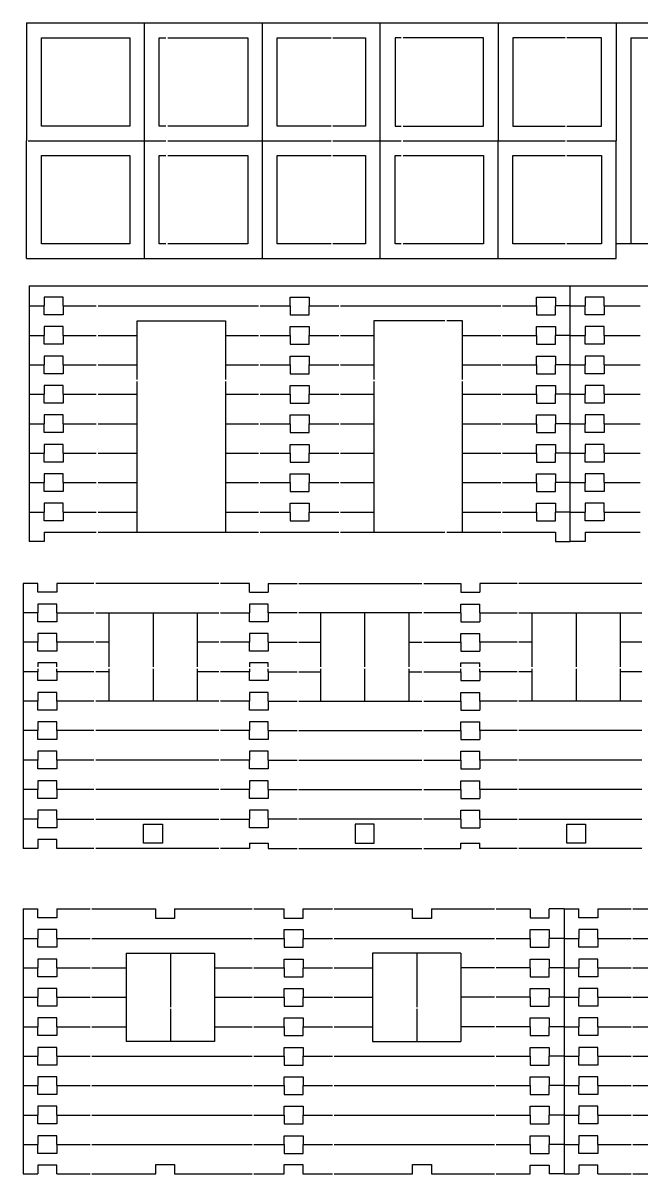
# Model space of a CAD drawing. Extents: x 65 to 444, y -9 to 186.
# Drawn here: x 65.4 to 170.4, y -9.1 to 186.3 of the extents above; entities that cross this region are included whole.
import ezdxf

# ---------------------------------------------------------------- set-up
doc = ezdxf.new("R2010")
doc.units = 0
doc.layers.get('0').update_dxf_attribs({"linetype": 'CONTINUOUS'})

msp = doc.modelspace()

# ---------------------------------------------------------------- linework, layer by layer
for p, q in [((66.01, 186.27), (66.01, 166.27)), ((66.01, 186.27), (246.01, 186.27)), ((86.01, 166.27), (86.01, 186.27)), ((106.01, 166.27), (106.01, 186.27)), ((126.01, 166.27), (126.01, 186.27)), ((146.01, 186.27), (146.01, 166.27)), ((166.01, 186.27), (166.01, 166.27)), ((68.51, 168.77), (68.51, 183.77)), ((68.51, 183.77), (83.51, 183.77)), ((83.51, 183.77), (83.51, 168.77)), ((88.51, 168.77), (88.51, 183.77)), ((88.51, 183.77), (89.65, 183.77)), ((89.95, 183.77), (103.51, 183.77)), ((103.51, 183.77), (103.51, 168.77)), ((108.51, 168.77), (108.51, 183.77)), ((108.51, 183.77), (117.67, 183.77)), ((117.97, 183.77), (123.51, 183.77)), ((123.51, 183.77), (123.51, 168.77)), ((128.51, 183.77), (128.51, 168.77)), ((129.57, 183.77), (128.51, 183.77)), ((143.51, 183.77), (129.87, 183.77)), ((143.51, 168.77), (143.51, 183.77)), ((148.51, 183.77), (148.51, 168.77)), ((157.37, 183.77), (148.51, 183.77)), ((163.51, 183.77), (157.67, 183.77)), ((163.51, 168.77), (163.51, 183.77)), ((168.51, 183.77), (168.51, 148.77)), ((168.51, 183.77), (181.59, 183.77)), ((83.51, 168.77), (68.51, 168.77)), ((89.65, 168.77), (88.51, 168.77)), ((103.51, 168.77), (89.95, 168.77)), ((117.67, 168.77), (108.51, 168.77)), ((123.51, 168.77), (117.97, 168.77)), ((128.51, 168.77), (129.57, 168.77)), ((129.87, 168.77), (143.51, 168.77)), ((148.51, 168.77), (157.37, 168.77)), ((157.67, 168.77), (163.51, 168.77)), ((66.01, 146.27), (66.01, 166.27)), ((66.28, 166.27), (86.01, 166.27)), ((86.01, 166.27), (89.65, 166.27)), ((86.01, 146.27), (86.01, 166.27)), ((89.95, 166.27), (106.01, 166.27)), ((106.01, 146.27), (106.01, 166.27)), ((106.01, 166.27), (117.67, 166.27)), ((117.97, 166.27), (126.01, 166.27)), ((126.01, 146.27), (126.01, 166.27)), ((126.01, 166.27), (129.57, 166.27)), ((129.87, 166.27), (146.01, 166.27)), ((146.01, 146.27), (146.01, 166.27)), ((146.01, 166.27), (157.37, 166.27)), ((157.67, 166.27), (166.01, 166.27)), ((166.01, 146.27), (166.01, 166.27)), ((68.51, 148.77), (68.51, 163.77)), ((68.51, 163.77), (83.51, 163.77)), ((83.51, 163.77), (83.51, 148.77)), ((88.51, 148.77), (88.51, 163.77)), ((88.51, 163.77), (89.65, 163.77)), ((89.95, 163.77), (103.51, 163.77)), ((103.51, 163.77), (103.51, 148.77)), ((108.51, 148.77), (108.51, 163.77)), ((108.51, 163.77), (117.67, 163.77)), ((117.97, 163.77), (123.51, 163.77)), ((123.51, 163.77), (123.51, 148.77)), ((128.51, 148.77), (128.51, 163.77)), ((128.51, 163.77), (129.57, 163.77)), ((129.87, 163.77), (143.51, 163.77)), ((143.51, 163.77), (143.51, 148.77)), ((148.51, 148.77), (148.51, 163.77)), ((148.51, 163.77), (157.37, 163.77)), ((157.67, 163.77), (163.51, 163.77)), ((163.51, 163.77), (163.51, 148.77)), ((83.51, 148.77), (68.51, 148.77)), ((89.65, 148.77), (88.51, 148.77)), ((103.51, 148.77), (89.95, 148.77)), ((117.67, 148.77), (108.51, 148.77)), ((123.51, 148.77), (117.97, 148.77)), ((129.57, 148.77), (128.51, 148.77)), ((143.51, 148.77), (129.87, 148.77)), ((157.37, 148.77), (148.51, 148.77)), ((163.51, 148.77), (157.67, 148.77)), ((246.01, 148.77), (166.01, 148.77)), ((66.01, 146.27), (166.01, 146.27)), ((66.46, 141.63), (250.02, 141.63)), ((66.46, 141.63), (66.46, 98.23)), ((158.24, 98.23), (158.24, 141.63)), ((72.18, 139.73), (68.96, 139.73)), ((68.96, 139.73), (68.96, 138.23)), ((72.18, 138.23), (72.18, 139.73)), ((110.74, 138.23), (110.74, 139.73)), ((110.74, 139.73), (113.96, 139.73)), ((113.96, 139.73), (113.96, 138.23)), ((152.52, 138.23), (152.52, 139.73)), ((152.52, 139.73), (155.74, 139.73)), ((155.74, 139.73), (155.74, 138.23)), ((163.96, 139.73), (160.74, 139.73)), ((160.74, 139.73), (160.74, 138.23)), ((163.96, 138.23), (163.96, 139.73)), ((66.46, 138.23), (68.96, 138.23)), ((68.96, 136.73), (68.96, 138.23)), ((72.18, 138.23), (72.18, 136.73)), ((72.18, 138.23), (77.83, 138.23)), ((78.13, 138.23), (105.35, 138.23)), ((105.65, 138.23), (110.74, 138.23)), ((110.74, 138.23), (110.74, 136.73)), ((113.96, 136.73), (113.96, 138.23)), ((113.96, 138.23), (118.95, 138.23)), ((119.25, 138.23), (146.44, 138.23)), ((146.74, 138.23), (152.52, 138.23)), ((152.52, 138.23), (152.52, 136.73)), ((155.74, 136.73), (155.74, 138.23)), ((158.24, 138.23), (155.74, 138.23)), ((158.24, 138.23), (160.74, 138.23)), ((160.74, 136.73), (160.74, 138.23)), ((163.96, 138.23), (163.96, 136.73)), ((163.96, 138.23), (170.1, 138.23)), ((72.18, 136.73), (68.96, 136.73)), ((84.76, 135.73), (99.76, 135.73)), ((84.76, 125.72), (84.76, 135.73)), ((99.76, 135.73), (99.76, 125.72)), ((110.74, 136.73), (113.96, 136.73)), ((124.93, 135.73), (124.93, 125.72)), ((136.97, 135.73), (124.93, 135.73)), ((139.93, 135.73), (137.27, 135.73)), ((139.93, 125.72), (139.93, 135.73)), ((152.52, 136.73), (155.74, 136.73)), ((163.96, 136.73), (160.74, 136.73)), ((66.46, 133.23), (68.96, 133.23)), ((72.18, 134.73), (68.96, 134.73)), ((68.96, 134.73), (68.96, 133.23)), ((68.96, 131.73), (68.96, 133.23)), ((72.18, 133.23), (72.18, 134.73)), ((72.18, 133.23), (72.18, 131.73)), ((72.18, 133.23), (77.83, 133.23)), ((78.13, 133.23), (84.76, 133.23)), ((99.76, 133.23), (105.35, 133.23)), ((105.65, 133.23), (110.74, 133.23)), ((110.74, 133.23), (110.74, 134.73)), ((110.74, 134.73), (113.96, 134.73)), ((110.74, 133.23), (110.74, 131.73)), ((113.96, 134.73), (113.96, 133.23)), ((113.96, 131.73), (113.96, 133.23)), ((113.96, 133.23), (118.95, 133.23)), ((119.25, 133.23), (124.93, 133.23)), ((139.93, 133.23), (146.44, 133.23)), ((146.74, 133.23), (152.52, 133.23)), ((152.52, 133.23), (152.52, 134.73)), ((152.52, 134.73), (155.74, 134.73)), ((152.52, 133.23), (152.52, 131.73)), ((155.74, 134.73), (155.74, 133.23)), ((155.74, 131.73), (155.74, 133.23)), ((158.24, 133.23), (155.74, 133.23)), ((158.24, 133.23), (160.74, 133.23)), ((163.96, 134.73), (160.74, 134.73)), ((160.74, 134.73), (160.74, 133.23)), ((160.74, 131.73), (160.74, 133.23)), ((163.96, 133.23), (163.96, 134.73)), ((163.96, 133.23), (163.96, 131.73)), ((163.96, 133.23), (170.1, 133.23)), ((72.18, 131.73), (68.96, 131.73)), ((110.74, 131.73), (113.96, 131.73)), ((152.52, 131.73), (155.74, 131.73)), ((163.96, 131.73), (160.74, 131.73)), ((72.18, 129.73), (68.96, 129.73)), ((68.96, 129.73), (68.96, 128.23)), ((72.18, 128.23), (72.18, 129.73)), ((110.74, 128.23), (110.74, 129.73)), ((110.74, 129.73), (113.96, 129.73)), ((113.96, 129.73), (113.96, 128.23)), ((152.52, 128.23), (152.52, 129.73)), ((152.52, 129.73), (155.74, 129.73)), ((155.74, 129.73), (155.74, 128.23)), ((163.96, 129.73), (160.74, 129.73)), ((160.74, 129.73), (160.74, 128.23)), ((163.96, 128.23), (163.96, 129.73)), ((66.46, 128.23), (68.96, 128.23)), ((68.96, 126.73), (68.96, 128.23)), ((72.18, 128.23), (72.18, 126.73)), ((72.18, 128.23), (77.83, 128.23)), ((78.13, 128.23), (84.76, 128.23)), ((99.76, 128.23), (105.35, 128.23)), ((105.65, 128.23), (110.74, 128.23)), ((110.74, 128.23), (110.74, 126.73)), ((113.96, 126.73), (113.96, 128.23)), ((113.96, 128.23), (118.95, 128.23)), ((119.25, 128.23), (124.93, 128.23)), ((139.93, 128.23), (146.44, 128.23)), ((146.74, 128.23), (152.52, 128.23)), ((152.52, 128.23), (152.52, 126.73)), ((155.74, 126.73), (155.74, 128.23)), ((158.24, 128.23), (155.74, 128.23)), ((158.24, 128.23), (160.74, 128.23)), ((160.74, 126.73), (160.74, 128.23)), ((163.96, 128.23), (163.96, 126.73)), ((163.96, 128.23), (170.1, 128.23)), ((72.18, 126.73), (68.96, 126.73)), ((84.76, 99.83), (84.76, 125.42)), ((99.76, 125.42), (99.76, 99.83)), ((110.74, 126.73), (113.96, 126.73)), ((124.93, 125.42), (124.93, 99.83)), ((139.93, 99.83), (139.93, 125.42)), ((152.52, 126.73), (155.74, 126.73)), ((163.96, 126.73), (160.74, 126.73)), ((66.46, 123.23), (68.96, 123.23)), ((72.18, 124.73), (68.96, 124.73)), ((68.96, 124.73), (68.96, 123.23)), ((68.96, 121.73), (68.96, 123.23)), ((72.18, 123.23), (72.18, 124.73)), ((72.18, 123.23), (72.18, 121.73)), ((72.18, 123.23), (77.83, 123.23)), ((78.13, 123.23), (84.76, 123.23)), ((99.76, 123.23), (105.35, 123.23)), ((105.65, 123.23), (110.74, 123.23)), ((110.74, 123.23), (110.74, 124.73)), ((110.74, 124.73), (113.96, 124.73)), ((110.74, 123.23), (110.74, 121.73)), ((113.96, 124.73), (113.96, 123.23)), ((113.96, 121.73), (113.96, 123.23)), ((113.96, 123.23), (118.95, 123.23)), ((119.25, 123.23), (124.93, 123.23)), ((139.93, 123.23), (146.44, 123.23)), ((146.74, 123.23), (152.52, 123.23)), ((152.52, 123.23), (152.52, 124.73)), ((152.52, 124.73), (155.74, 124.73)), ((152.52, 123.23), (152.52, 121.73)), ((155.74, 124.73), (155.74, 123.23)), ((155.74, 121.73), (155.74, 123.23)), ((158.24, 123.23), (155.74, 123.23)), ((158.24, 123.23), (160.74, 123.23)), ((163.96, 124.73), (160.74, 124.73)), ((160.74, 124.73), (160.74, 123.23)), ((160.74, 121.73), (160.74, 123.23)), ((163.96, 123.23), (163.96, 124.73)), ((163.96, 123.23), (163.96, 121.73)), ((163.96, 123.23), (170.1, 123.23)), ((72.18, 121.73), (68.96, 121.73)), ((110.74, 121.73), (113.96, 121.73)), ((152.52, 121.73), (155.74, 121.73)), ((163.96, 121.73), (160.74, 121.73)), ((72.18, 119.73), (68.96, 119.73)), ((68.96, 119.73), (68.96, 118.23)), ((72.18, 118.23), (72.18, 119.73)), ((110.74, 118.23), (110.74, 119.73)), ((110.74, 119.73), (113.96, 119.73)), ((113.96, 119.73), (113.96, 118.23)), ((152.52, 118.23), (152.52, 119.73)), ((152.52, 119.73), (155.74, 119.73)), ((155.74, 119.73), (155.74, 118.23)), ((163.96, 119.73), (160.74, 119.73)), ((160.74, 119.73), (160.74, 118.23)), ((163.96, 118.23), (163.96, 119.73)), ((66.46, 118.23), (68.96, 118.23)), ((68.96, 116.73), (68.96, 118.23)), ((72.18, 118.23), (72.18, 116.73)), ((72.18, 118.23), (77.83, 118.23)), ((78.13, 118.23), (84.76, 118.23)), ((99.76, 118.23), (105.35, 118.23)), ((105.65, 118.23), (110.74, 118.23)), ((110.74, 118.23), (110.74, 116.73)), ((113.96, 116.73), (113.96, 118.23)), ((113.96, 118.23), (118.95, 118.23)), ((119.25, 118.23), (124.93, 118.23)), ((139.93, 118.23), (146.44, 118.23)), ((146.74, 118.23), (152.52, 118.23)), ((152.52, 118.23), (152.52, 116.73)), ((155.74, 116.73), (155.74, 118.23)), ((158.24, 118.23), (155.74, 118.23)), ((158.24, 118.23), (160.74, 118.23)), ((160.74, 116.73), (160.74, 118.23)), ((163.96, 118.23), (163.96, 116.73)), ((163.96, 118.23), (170.1, 118.23)), ((72.18, 116.73), (68.96, 116.73)), ((110.74, 116.73), (113.96, 116.73)), ((152.52, 116.73), (155.74, 116.73)), ((163.96, 116.73), (160.74, 116.73)), ((72.18, 114.73), (68.96, 114.73)), ((68.96, 114.73), (68.96, 113.23)), ((72.18, 113.23), (72.18, 114.73)), ((110.74, 113.23), (110.74, 114.73)), ((110.74, 114.73), (113.96, 114.73)), ((113.96, 114.73), (113.96, 113.23)), ((152.52, 113.23), (152.52, 114.73)), ((152.52, 114.73), (155.74, 114.73)), ((155.74, 114.73), (155.74, 113.23)), ((163.96, 114.73), (160.74, 114.73)), ((160.74, 114.73), (160.74, 113.23)), ((163.96, 113.23), (163.96, 114.73)), ((66.46, 113.23), (68.96, 113.23)), ((68.96, 111.73), (68.96, 113.23)), ((72.18, 111.73), (68.96, 111.73)), ((72.18, 113.23), (72.18, 111.73)), ((72.18, 113.23), (77.83, 113.23)), ((78.13, 113.23), (84.76, 113.23)), ((99.76, 113.23), (105.35, 113.23)), ((105.65, 113.23), (110.74, 113.23)), ((110.74, 113.23), (110.74, 111.73)), ((110.74, 111.73), (113.96, 111.73)), ((113.96, 111.73), (113.96, 113.23)), ((113.96, 113.23), (118.95, 113.23)), ((119.25, 113.23), (124.93, 113.23)), ((139.93, 113.23), (146.44, 113.23)), ((146.74, 113.23), (152.52, 113.23)), ((152.52, 113.23), (152.52, 111.73)), ((152.52, 111.73), (155.74, 111.73)), ((155.74, 111.73), (155.74, 113.23)), ((158.24, 113.23), (155.74, 113.23)), ((158.24, 113.23), (160.74, 113.23)), ((160.74, 111.73), (160.74, 113.23)), ((163.96, 111.73), (160.74, 111.73)), ((163.96, 113.23), (163.96, 111.73)), ((163.96, 113.23), (170.1, 113.23)), ((72.18, 109.73), (68.96, 109.73)), ((68.96, 109.73), (68.96, 108.23)), ((72.18, 108.23), (72.18, 109.73)), ((110.74, 108.23), (110.74, 109.73)), ((110.74, 109.73), (113.96, 109.73)), ((113.96, 109.73), (113.96, 108.23)), ((152.52, 108.23), (152.52, 109.73)), ((152.52, 109.73), (155.74, 109.73)), ((155.74, 109.73), (155.74, 108.23)), ((163.96, 109.73), (160.74, 109.73)), ((160.74, 109.73), (160.74, 108.23)), ((163.96, 108.23), (163.96, 109.73)), ((66.46, 108.23), (68.96, 108.23)), ((68.96, 106.73), (68.96, 108.23)), ((72.18, 108.23), (72.18, 106.73)), ((72.18, 108.23), (77.83, 108.23)), ((78.13, 108.23), (84.76, 108.23)), ((99.76, 108.23), (105.35, 108.23)), ((105.65, 108.23), (110.74, 108.23)), ((110.74, 108.23), (110.74, 106.73)), ((113.96, 106.73), (113.96, 108.23)), ((113.96, 108.23), (118.95, 108.23)), ((119.25, 108.23), (124.93, 108.23)), ((139.93, 108.23), (146.44, 108.23)), ((146.74, 108.23), (152.52, 108.23)), ((152.52, 108.23), (152.52, 106.73)), ((155.74, 106.73), (155.74, 108.23)), ((158.24, 108.23), (155.74, 108.23)), ((158.24, 108.23), (160.74, 108.23)), ((160.74, 106.73), (160.74, 108.23)), ((163.96, 108.23), (163.96, 106.73)), ((163.96, 108.23), (170.1, 108.23)), ((72.18, 106.73), (68.96, 106.73)), ((110.74, 106.73), (113.96, 106.73)), ((152.52, 106.73), (155.74, 106.73)), ((163.96, 106.73), (160.74, 106.73)), ((72.18, 104.73), (68.96, 104.73)), ((68.96, 104.73), (68.96, 103.23)), ((72.18, 103.23), (72.18, 104.73)), ((110.74, 103.23), (110.74, 104.73)), ((110.74, 104.73), (113.96, 104.73)), ((113.96, 104.73), (113.96, 103.23)), ((152.52, 103.23), (152.52, 104.73)), ((152.52, 104.73), (155.74, 104.73)), ((155.74, 104.73), (155.74, 103.23)), ((163.96, 104.73), (160.74, 104.73)), ((160.74, 104.73), (160.74, 103.23)), ((163.96, 103.23), (163.96, 104.73)), ((66.46, 103.23), (68.96, 103.23)), ((68.96, 101.73), (68.96, 103.23)), ((72.18, 101.73), (68.96, 101.73)), ((72.18, 103.23), (72.18, 101.73)), ((72.18, 103.23), (77.83, 103.23)), ((78.13, 103.23), (84.76, 103.23)), ((99.76, 103.23), (105.35, 103.23)), ((105.65, 103.23), (110.74, 103.23)), ((110.74, 103.23), (110.74, 101.73)), ((110.74, 101.73), (113.96, 101.73)), ((113.96, 101.73), (113.96, 103.23)), ((113.96, 103.23), (118.95, 103.23)), ((119.25, 103.23), (124.93, 103.23)), ((139.93, 103.23), (146.44, 103.23)), ((146.74, 103.23), (152.52, 103.23)), ((152.52, 103.23), (152.52, 101.73)), ((152.52, 101.73), (155.74, 101.73)), ((155.74, 101.73), (155.74, 103.23)), ((158.24, 103.23), (155.74, 103.23)), ((158.24, 103.23), (160.74, 103.23)), ((160.74, 101.73), (160.74, 103.23)), ((163.96, 101.73), (160.74, 101.73)), ((163.96, 103.23), (163.96, 101.73)), ((163.96, 103.23), (170.1, 103.23)), ((68.96, 99.83), (77.83, 99.83)), ((68.96, 99.83), (68.96, 98.23)), ((78.13, 99.83), (84.76, 99.83)), ((84.76, 99.83), (105.35, 99.83)), ((105.65, 99.83), (118.95, 99.83)), ((119.25, 99.83), (136.97, 99.83)), ((137.27, 99.83), (139.93, 99.83)), ((139.93, 99.83), (146.44, 99.83)), ((146.74, 99.83), (155.74, 99.83)), ((155.74, 99.83), (155.74, 98.23)), ((160.74, 99.83), (170.1, 99.83)), ((160.74, 99.83), (160.74, 98.23)), ((68.96, 98.23), (66.46, 98.23)), ((155.74, 98.23), (158.24, 98.23)), ((160.74, 98.23), (158.24, 98.23)), ((67.9, 91.12), (65.4, 91.12)), ((65.4, 91.12), (65.4, 46.12)), ((67.9, 89.62), (67.9, 91.12)), ((71.12, 91.12), (71.12, 89.62)), ((77.42, 91.12), (71.12, 91.12)), ((98.62, 91.12), (77.72, 91.12)), ((103.79, 91.12), (98.92, 91.12)), ((103.79, 89.62), (103.79, 91.12)), ((107.01, 91.12), (107.01, 89.62)), ((107.01, 91.12), (111.88, 91.12)), ((112.18, 91.12), (133.07, 91.12)), ((133.37, 91.12), (139.68, 91.12)), ((139.68, 91.12), (139.68, 89.62)), ((142.9, 91.12), (142.9, 89.62)), ((149.2, 91.12), (142.9, 91.12)), ((170.4, 91.12), (149.5, 91.12)), ((71.12, 89.62), (67.9, 89.62)), ((103.79, 89.62), (107.01, 89.62)), ((139.68, 89.62), (142.9, 89.62)), ((67.9, 86.12), (65.4, 86.12)), ((71.12, 87.62), (67.9, 87.62)), ((67.9, 87.62), (67.9, 86.12)), ((67.9, 84.62), (67.9, 86.12)), ((71.12, 86.12), (71.12, 87.62)), ((71.12, 86.12), (77.42, 86.12)), ((71.12, 86.12), (71.12, 84.62)), ((77.72, 86.12), (98.62, 86.12)), ((79.95, 86.12), (79.95, 76.94)), ((87.45, 86.12), (87.45, 76.94)), ((94.95, 86.12), (94.95, 76.94)), ((98.92, 86.12), (103.79, 86.12)), ((107.01, 87.62), (103.79, 87.62)), ((103.79, 87.62), (103.79, 86.12)), ((103.79, 84.62), (103.79, 86.12)), ((107.01, 86.12), (107.01, 87.62)), ((107.01, 86.12), (107.01, 84.62)), ((111.88, 86.12), (107.01, 86.12)), ((133.07, 86.12), (112.18, 86.12)), ((115.84, 86.12), (115.84, 76.94)), ((123.34, 86.12), (123.34, 76.94)), ((130.84, 86.12), (130.84, 76.94)), ((139.68, 86.12), (133.37, 86.12)), ((139.68, 86.12), (139.68, 87.62)), ((139.68, 87.62), (142.9, 87.62)), ((139.68, 86.12), (139.68, 84.62)), ((142.9, 86.12), (142.9, 87.62)), ((142.9, 86.12), (149.2, 86.12)), ((142.9, 86.12), (142.9, 84.62)), ((149.5, 86.12), (170.4, 86.12)), ((151.73, 86.12), (151.73, 76.94)), ((159.23, 86.12), (159.23, 76.94)), ((166.73, 86.12), (166.73, 76.94)), ((71.12, 84.62), (67.9, 84.62)), ((107.01, 84.62), (103.79, 84.62)), ((139.68, 84.62), (142.9, 84.62)), ((71.12, 82.62), (67.9, 82.62)), ((67.9, 82.62), (67.9, 81.12)), ((71.12, 81.12), (71.12, 82.62)), ((107.01, 82.62), (103.79, 82.62)), ((103.79, 82.62), (103.79, 81.12)), ((107.01, 81.12), (107.01, 82.62)), ((139.68, 81.12), (139.68, 82.62)), ((139.68, 82.62), (142.9, 82.62)), ((142.9, 81.12), (142.9, 82.62)), ((67.9, 81.12), (65.4, 81.12)), ((67.9, 79.62), (67.9, 81.12)), ((71.12, 81.12), (71.12, 79.62)), ((77.42, 81.12), (71.12, 81.12)), ((79.95, 81.12), (77.72, 81.12)), ((98.62, 81.12), (94.95, 81.12)), ((103.79, 81.12), (98.92, 81.12)), ((103.79, 79.62), (103.79, 81.12)), ((107.01, 81.12), (107.01, 79.62)), ((107.01, 81.12), (111.88, 81.12)), ((112.18, 81.12), (115.84, 81.12)), ((130.84, 81.12), (133.07, 81.12)), ((133.37, 81.12), (139.68, 81.12)), ((139.68, 81.12), (139.68, 79.62)), ((142.9, 81.12), (142.9, 79.62)), ((149.2, 81.12), (142.9, 81.12)), ((151.73, 81.12), (149.5, 81.12)), ((170.4, 81.12), (166.73, 81.12)), ((71.12, 79.62), (67.9, 79.62)), ((107.01, 79.62), (103.79, 79.62)), ((139.68, 79.62), (142.9, 79.62)), ((71.12, 77.62), (67.9, 77.62)), ((67.9, 77.62), (67.9, 76.94)), ((67.9, 76.64), (67.9, 76.12)), ((71.12, 76.94), (71.12, 77.62)), ((71.12, 76.12), (71.12, 76.64)), ((79.95, 76.64), (79.95, 71.12)), ((87.45, 76.64), (87.45, 71.12)), ((94.95, 76.64), (94.95, 71.12)), ((107.01, 77.62), (103.79, 77.62)), ((103.79, 77.62), (103.79, 76.94)), ((103.79, 76.64), (103.79, 76.12)), ((107.01, 76.94), (107.01, 77.62)), ((107.01, 76.12), (107.01, 76.64)), ((115.84, 76.64), (115.84, 71.12)), ((123.34, 76.64), (123.34, 71.12)), ((130.84, 76.64), (130.84, 71.12)), ((139.68, 77.62), (142.9, 77.62)), ((139.68, 76.94), (139.68, 77.62)), ((139.68, 76.12), (139.68, 76.64)), ((142.9, 76.94), (142.9, 77.62)), ((142.9, 76.12), (142.9, 76.64)), ((151.73, 76.64), (151.73, 71.12)), ((159.23, 76.64), (159.23, 71.12)), ((166.73, 76.64), (166.73, 71.12)), ((67.9, 76.12), (65.4, 76.12)), ((67.9, 74.62), (67.9, 76.12)), ((71.12, 74.62), (67.9, 74.62)), ((71.12, 76.12), (71.12, 74.62)), ((77.42, 76.12), (71.12, 76.12)), ((79.95, 76.12), (77.72, 76.12)), ((98.62, 76.12), (94.95, 76.12)), ((103.79, 76.12), (98.92, 76.12)), ((103.79, 74.62), (103.79, 76.12)), ((107.01, 74.62), (103.79, 74.62)), ((107.01, 76.12), (107.01, 74.62)), ((107.01, 76.12), (111.88, 76.12)), ((112.18, 76.12), (115.84, 76.12)), ((130.84, 76.12), (133.07, 76.12)), ((133.37, 76.12), (139.68, 76.12)), ((139.68, 76.12), (139.68, 74.62)), ((139.68, 74.62), (142.9, 74.62)), ((142.9, 76.12), (142.9, 74.62)), ((149.2, 76.12), (142.9, 76.12)), ((151.73, 76.12), (149.5, 76.12)), ((170.4, 76.12), (166.73, 76.12)), ((71.12, 72.62), (67.9, 72.62)), ((67.9, 72.62), (67.9, 71.12)), ((71.12, 71.12), (71.12, 72.62)), ((107.01, 72.62), (103.79, 72.62)), ((103.79, 72.62), (103.79, 71.12)), ((107.01, 71.12), (107.01, 72.62)), ((139.68, 71.12), (139.68, 72.62)), ((139.68, 72.62), (142.9, 72.62)), ((142.9, 71.12), (142.9, 72.62)), ((67.9, 71.12), (65.4, 71.12)), ((67.9, 69.62), (67.9, 71.12)), ((71.12, 71.12), (71.12, 69.62)), ((77.42, 71.12), (71.12, 71.12)), ((98.62, 71.12), (77.72, 71.12)), ((103.79, 71.12), (98.92, 71.12)), ((103.79, 69.62), (103.79, 71.12)), ((107.01, 71.12), (107.01, 69.62)), ((107.01, 71.12), (111.88, 71.12)), ((112.18, 71.12), (133.07, 71.12)), ((133.37, 71.12), (139.68, 71.12)), ((139.68, 71.12), (139.68, 69.62)), ((142.9, 71.12), (142.9, 69.62)), ((149.2, 71.12), (142.9, 71.12)), ((170.4, 71.12), (149.5, 71.12)), ((71.12, 69.62), (67.9, 69.62)), ((107.01, 69.62), (103.79, 69.62)), ((139.68, 69.62), (142.9, 69.62)), ((71.12, 67.62), (67.9, 67.62)), ((67.9, 67.62), (67.9, 66.12)), ((71.12, 66.12), (71.12, 67.62)), ((107.01, 67.62), (103.79, 67.62)), ((103.79, 67.62), (103.79, 66.12)), ((107.01, 66.12), (107.01, 67.62)), ((139.68, 66.12), (139.68, 67.62)), ((139.68, 67.62), (142.9, 67.62)), ((142.9, 66.12), (142.9, 67.62)), ((67.9, 66.12), (65.4, 66.12)), ((67.9, 64.62), (67.9, 66.12)), ((71.12, 64.62), (67.9, 64.62)), ((71.12, 66.12), (71.12, 64.62)), ((77.42, 66.12), (71.12, 66.12)), ((98.62, 66.12), (77.72, 66.12)), ((103.79, 66.12), (98.92, 66.12)), ((103.79, 64.62), (103.79, 66.12)), ((107.01, 64.62), (103.79, 64.62)), ((107.01, 66.12), (107.01, 64.62)), ((107.01, 66.12), (111.88, 66.12)), ((112.18, 66.12), (133.07, 66.12)), ((133.37, 66.12), (139.68, 66.12)), ((139.68, 66.12), (139.68, 64.62)), ((139.68, 64.62), (142.9, 64.62)), ((142.9, 66.12), (142.9, 64.62)), ((149.2, 66.12), (142.9, 66.12)), ((170.4, 66.12), (149.5, 66.12)), ((71.12, 62.62), (67.9, 62.62)), ((67.9, 62.62), (67.9, 61.12)), ((71.12, 61.12), (71.12, 62.62)), ((107.01, 62.62), (103.79, 62.62)), ((103.79, 62.62), (103.79, 61.12)), ((107.01, 61.12), (107.01, 62.62)), ((139.68, 61.12), (139.68, 62.62)), ((139.68, 62.62), (142.9, 62.62)), ((142.9, 61.12), (142.9, 62.62)), ((67.9, 61.12), (65.4, 61.12)), ((67.9, 59.62), (67.9, 61.12)), ((71.12, 61.12), (71.12, 59.62)), ((77.42, 61.12), (71.12, 61.12)), ((98.62, 61.12), (77.72, 61.12)), ((103.79, 61.12), (98.92, 61.12)), ((103.79, 59.62), (103.79, 61.12)), ((107.01, 61.12), (107.01, 59.62)), ((107.01, 61.12), (111.88, 61.12)), ((112.18, 61.12), (133.07, 61.12)), ((133.37, 61.12), (139.68, 61.12)), ((139.68, 61.12), (139.68, 59.62)), ((142.9, 61.12), (142.9, 59.62)), ((149.2, 61.12), (142.9, 61.12)), ((170.4, 61.12), (149.5, 61.12)), ((71.12, 59.62), (67.9, 59.62)), ((107.01, 59.62), (103.79, 59.62)), ((139.68, 59.62), (142.9, 59.62)), ((71.12, 57.62), (67.9, 57.62)), ((67.9, 57.62), (67.9, 56.12)), ((71.12, 56.12), (71.12, 57.62)), ((107.01, 57.62), (103.79, 57.62)), ((103.79, 57.62), (103.79, 56.12)), ((107.01, 56.12), (107.01, 57.62)), ((139.68, 56.12), (139.68, 57.62)), ((139.68, 57.62), (142.9, 57.62)), ((142.9, 56.12), (142.9, 57.62)), ((67.9, 56.12), (65.4, 56.12)), ((67.9, 54.62), (67.9, 56.12)), ((71.12, 56.12), (71.12, 54.62)), ((77.42, 56.12), (71.12, 56.12)), ((98.62, 56.12), (77.72, 56.12)), ((103.79, 56.12), (98.92, 56.12)), ((103.79, 54.62), (103.79, 56.12)), ((107.01, 56.12), (107.01, 54.62)), ((107.01, 56.12), (111.88, 56.12)), ((112.18, 56.12), (133.07, 56.12)), ((133.37, 56.12), (139.68, 56.12)), ((139.68, 56.12), (139.68, 54.62)), ((142.9, 56.12), (142.9, 54.62)), ((149.2, 56.12), (142.9, 56.12)), ((170.4, 56.12), (149.5, 56.12)), ((71.12, 54.62), (67.9, 54.62)), ((107.01, 54.62), (103.79, 54.62)), ((139.68, 54.62), (142.9, 54.62)), ((67.9, 51.12), (65.4, 51.12)), ((71.12, 52.62), (67.9, 52.62)), ((67.9, 52.62), (67.9, 51.12)), ((67.9, 49.62), (67.9, 51.12)), ((71.12, 51.12), (71.12, 52.62)), ((71.12, 51.12), (77.42, 51.12)), ((71.12, 51.12), (71.12, 49.62)), ((77.72, 51.12), (98.62, 51.12)), ((98.92, 51.12), (103.79, 51.12)), ((107.01, 52.62), (103.79, 52.62)), ((103.79, 52.62), (103.79, 51.12)), ((103.79, 49.62), (103.79, 51.12)), ((107.01, 51.12), (107.01, 52.62)), ((107.01, 51.12), (107.01, 49.62)), ((111.88, 51.12), (107.01, 51.12)), ((133.07, 51.12), (112.18, 51.12)), ((139.68, 51.12), (133.37, 51.12)), ((139.68, 51.12), (139.68, 52.62)), ((139.68, 52.62), (142.9, 52.62)), ((139.68, 51.12), (139.68, 49.62)), ((142.9, 51.12), (142.9, 52.62)), ((142.9, 51.12), (149.2, 51.12)), ((142.9, 51.12), (142.9, 49.62)), ((149.5, 51.12), (170.4, 51.12)), ((71.12, 49.62), (67.9, 49.62)), ((85.85, 50.22), (89.05, 50.22)), ((85.85, 47.02), (85.85, 50.22)), ((89.05, 50.22), (89.05, 47.02)), ((107.01, 49.62), (103.79, 49.62)), ((124.94, 50.22), (121.74, 50.22)), ((121.74, 50.22), (121.74, 47.02)), ((124.94, 47.02), (124.94, 50.22)), ((139.68, 49.62), (142.9, 49.62)), ((157.63, 50.22), (160.83, 50.22)), ((157.63, 47.02), (157.63, 50.22)), ((160.83, 50.22), (160.83, 47.02)), ((71.12, 47.62), (67.9, 47.62)), ((67.9, 47.62), (67.9, 46.12)), ((71.12, 46.12), (71.12, 47.62)), ((89.05, 47.02), (85.85, 47.02)), ((103.79, 47.02), (107.01, 47.02)), ((103.79, 47.02), (103.79, 46.12)), ((107.01, 47.02), (107.01, 46.12)), ((121.74, 47.02), (124.94, 47.02)), ((139.68, 46.12), (139.68, 47.02)), ((139.68, 47.02), (142.9, 47.02)), ((142.9, 46.12), (142.9, 47.02)), ((160.83, 47.02), (157.63, 47.02)), ((67.9, 46.12), (65.4, 46.12)), ((77.42, 46.12), (71.12, 46.12)), ((98.62, 46.12), (77.72, 46.12)), ((103.79, 46.12), (98.92, 46.12)), ((107.01, 46.12), (111.88, 46.12)), ((112.18, 46.12), (133.07, 46.12)), ((133.37, 46.12), (139.68, 46.12)), ((149.2, 46.12), (142.9, 46.12)), ((170.4, 46.12), (149.5, 46.12)), ((65.4, 35.85), (67.9, 35.85)), ((65.4, 35.85), (65.4, -9.15)), ((67.9, 34.35), (67.9, 35.85)), ((71.12, 35.85), (71.12, 34.35)), ((71.12, 35.85), (76.77, 35.85)), ((77.07, 35.85), (87.9, 35.85)), ((87.9, 34.25), (87.9, 35.85)), ((91.1, 35.85), (91.1, 34.25)), ((91.1, 35.85), (104.28, 35.85)), ((104.58, 35.85), (109.69, 35.85)), ((109.69, 34.25), (109.69, 35.85)), ((112.89, 35.85), (112.89, 34.25)), ((112.89, 35.85), (117.89, 35.85)), ((118.19, 35.85), (131.48, 35.85)), ((131.48, 34.25), (131.48, 35.85)), ((134.68, 35.85), (134.68, 34.25)), ((134.68, 35.85), (145.38, 35.85)), ((145.68, 35.85), (151.46, 35.85)), ((151.46, 35.85), (151.46, 34.35)), ((154.68, 34.35), (154.68, 35.85)), ((157.18, 35.85), (154.68, 35.85)), ((157.18, 35.85), (157.18, -9.15)), ((157.18, 35.85), (159.68, 35.85)), ((159.68, 34.35), (159.68, 35.85)), ((162.9, 35.85), (162.9, 34.35)), ((162.9, 35.85), (168.55, 35.85)), ((168.85, 35.85), (179.68, 35.85)), ((71.12, 34.35), (67.9, 34.35)), ((91.1, 34.25), (87.9, 34.25)), ((112.89, 34.25), (109.69, 34.25)), ((134.68, 34.25), (131.48, 34.25)), ((151.46, 34.35), (154.68, 34.35)), ((162.9, 34.35), (159.68, 34.35)), ((71.12, 32.35), (67.9, 32.35)), ((67.9, 32.35), (67.9, 30.85)), ((71.12, 30.85), (71.12, 32.35)), ((109.68, 30.85), (109.68, 32.35)), ((109.68, 32.35), (112.9, 32.35)), ((112.9, 32.35), (112.9, 30.85)), ((151.46, 30.85), (151.46, 32.35)), ((151.46, 32.35), (154.68, 32.35)), ((154.68, 32.35), (154.68, 30.85)), ((162.9, 32.35), (159.68, 32.35)), ((159.68, 32.35), (159.68, 30.85)), ((162.9, 30.85), (162.9, 32.35)), ((65.4, 30.85), (67.9, 30.85)), ((67.9, 29.35), (67.9, 30.85)), ((71.12, 29.35), (67.9, 29.35)), ((71.12, 30.85), (71.12, 29.35)), ((71.12, 30.85), (76.77, 30.85)), ((77.07, 30.85), (104.28, 30.85)), ((104.58, 30.85), (109.68, 30.85)), ((109.68, 30.85), (109.68, 29.35)), ((109.68, 29.35), (112.9, 29.35)), ((112.9, 29.35), (112.9, 30.85)), ((112.9, 30.85), (117.89, 30.85)), ((118.19, 30.85), (145.38, 30.85)), ((145.68, 30.85), (151.46, 30.85)), ((151.46, 30.85), (151.46, 29.35)), ((151.46, 29.35), (154.68, 29.35)), ((154.68, 29.35), (154.68, 30.85)), ((157.18, 30.85), (154.68, 30.85)), ((157.18, 30.85), (159.68, 30.85)), ((159.68, 29.35), (159.68, 30.85)), ((162.9, 29.35), (159.68, 29.35)), ((162.9, 30.85), (162.9, 29.35)), ((162.9, 30.85), (168.55, 30.85)), ((168.85, 30.85), (196.06, 30.85)), ((82.9, 28.35), (97.9, 28.35)), ((82.9, 28.35), (82.9, 13.35)), ((90.4, 28.35), (90.4, 19.18)), ((97.9, 28.35), (97.9, 13.35)), ((139.68, 28.35), (124.68, 28.35)), ((124.68, 28.35), (124.68, 13.35)), ((132.18, 28.35), (132.18, 19.18)), ((139.68, 28.35), (139.68, 13.35)), ((65.4, 25.85), (67.9, 25.85)), ((71.12, 27.35), (67.9, 27.35)), ((67.9, 27.35), (67.9, 25.85)), ((67.9, 24.35), (67.9, 25.85)), ((71.12, 25.85), (71.12, 27.35)), ((71.12, 25.85), (71.12, 24.35)), ((71.12, 25.85), (76.77, 25.85)), ((77.07, 25.85), (82.9, 25.85)), ((97.9, 25.85), (104.28, 25.85)), ((104.58, 25.85), (109.68, 25.85)), ((109.68, 25.85), (109.68, 27.35)), ((109.68, 27.35), (112.9, 27.35)), ((109.68, 25.85), (109.68, 24.35)), ((112.9, 27.35), (112.9, 25.85)), ((112.9, 24.35), (112.9, 25.85)), ((112.9, 25.85), (117.89, 25.85)), ((118.19, 25.85), (124.68, 25.85)), ((145.38, 25.85), (139.68, 25.85)), ((151.46, 25.85), (145.68, 25.85)), ((151.46, 25.85), (151.46, 27.35)), ((151.46, 27.35), (154.68, 27.35)), ((151.46, 25.85), (151.46, 24.35)), ((154.68, 27.35), (154.68, 25.85)), ((154.68, 24.35), (154.68, 25.85)), ((157.18, 25.85), (154.68, 25.85)), ((157.18, 25.85), (159.68, 25.85)), ((162.9, 27.35), (159.68, 27.35)), ((159.68, 27.35), (159.68, 25.85)), ((159.68, 24.35), (159.68, 25.85)), ((162.9, 25.85), (162.9, 27.35)), ((162.9, 25.85), (162.9, 24.35)), ((162.9, 25.85), (168.55, 25.85)), ((168.85, 25.85), (174.68, 25.85)), ((71.12, 24.35), (67.9, 24.35)), ((109.68, 24.35), (112.9, 24.35)), ((151.46, 24.35), (154.68, 24.35)), ((162.9, 24.35), (159.68, 24.35)), ((71.12, 22.35), (67.9, 22.35)), ((67.9, 22.35), (67.9, 20.85)), ((71.12, 20.85), (71.12, 22.35)), ((109.68, 20.85), (109.68, 22.35)), ((109.68, 22.35), (112.9, 22.35)), ((112.9, 22.35), (112.9, 20.85)), ((151.46, 20.85), (151.46, 22.35)), ((151.46, 22.35), (154.68, 22.35)), ((154.68, 22.35), (154.68, 20.85)), ((162.9, 22.35), (159.68, 22.35)), ((159.68, 22.35), (159.68, 20.85)), ((162.9, 20.85), (162.9, 22.35)), ((65.4, 20.85), (67.9, 20.85)), ((67.9, 19.35), (67.9, 20.85)), ((71.12, 20.85), (71.12, 19.35)), ((71.12, 20.85), (76.77, 20.85)), ((77.07, 20.85), (82.9, 20.85)), ((97.9, 20.85), (104.28, 20.85)), ((104.58, 20.85), (109.68, 20.85)), ((109.68, 20.85), (109.68, 19.35)), ((112.9, 19.35), (112.9, 20.85)), ((112.9, 20.85), (117.89, 20.85)), ((118.19, 20.85), (124.68, 20.85)), ((145.38, 20.85), (139.68, 20.85)), ((151.46, 20.85), (145.68, 20.85)), ((151.46, 20.85), (151.46, 19.35)), ((154.68, 19.35), (154.68, 20.85)), ((157.18, 20.85), (154.68, 20.85)), ((157.18, 20.85), (159.68, 20.85)), ((159.68, 19.35), (159.68, 20.85)), ((162.9, 20.85), (162.9, 19.35)), ((162.9, 20.85), (168.55, 20.85)), ((168.85, 20.85), (174.68, 20.85)), ((71.12, 19.35), (67.9, 19.35)), ((90.4, 18.88), (90.4, 13.35)), ((109.68, 19.35), (112.9, 19.35)), ((132.18, 18.88), (132.18, 13.35)), ((151.46, 19.35), (154.68, 19.35)), ((162.9, 19.35), (159.68, 19.35)), ((65.4, 15.85), (67.9, 15.85)), ((71.12, 17.35), (67.9, 17.35)), ((67.9, 17.35), (67.9, 15.85)), ((67.9, 14.35), (67.9, 15.85)), ((71.12, 15.85), (71.12, 17.35)), ((71.12, 15.85), (71.12, 14.35)), ((71.12, 15.85), (76.77, 15.85)), ((77.07, 15.85), (82.9, 15.85)), ((97.9, 15.85), (104.28, 15.85)), ((104.58, 15.85), (109.68, 15.85)), ((109.68, 15.85), (109.68, 17.35)), ((109.68, 17.35), (112.9, 17.35)), ((109.68, 15.85), (109.68, 14.35)), ((112.9, 17.35), (112.9, 15.85)), ((112.9, 14.35), (112.9, 15.85)), ((112.9, 15.85), (117.89, 15.85)), ((118.19, 15.85), (124.68, 15.85)), ((145.38, 15.85), (139.68, 15.85)), ((151.46, 15.85), (145.68, 15.85)), ((151.46, 15.85), (151.46, 17.35)), ((151.46, 17.35), (154.68, 17.35)), ((151.46, 15.85), (151.46, 14.35)), ((154.68, 17.35), (154.68, 15.85)), ((154.68, 14.35), (154.68, 15.85)), ((157.18, 15.85), (154.68, 15.85)), ((157.18, 15.85), (159.68, 15.85)), ((162.9, 17.35), (159.68, 17.35)), ((159.68, 17.35), (159.68, 15.85)), ((159.68, 14.35), (159.68, 15.85)), ((162.9, 15.85), (162.9, 17.35)), ((162.9, 15.85), (162.9, 14.35)), ((162.9, 15.85), (168.55, 15.85)), ((168.85, 15.85), (174.68, 15.85)), ((71.12, 14.35), (67.9, 14.35)), ((109.68, 14.35), (112.9, 14.35)), ((151.46, 14.35), (154.68, 14.35)), ((162.9, 14.35), (159.68, 14.35)), ((71.12, 12.35), (67.9, 12.35)), ((67.9, 12.35), (67.9, 10.85)), ((71.12, 10.85), (71.12, 12.35)), ((97.9, 13.35), (82.9, 13.35)), ((109.68, 10.85), (109.68, 12.35)), ((109.68, 12.35), (112.9, 12.35)), ((112.9, 12.35), (112.9, 10.85)), ((124.68, 13.35), (139.68, 13.35)), ((151.46, 10.85), (151.46, 12.35)), ((151.46, 12.35), (154.68, 12.35)), ((154.68, 12.35), (154.68, 10.85)), ((162.9, 12.35), (159.68, 12.35)), ((159.68, 12.35), (159.68, 10.85)), ((162.9, 10.85), (162.9, 12.35)), ((65.4, 10.85), (67.9, 10.85)), ((67.9, 9.35), (67.9, 10.85)), ((71.12, 10.85), (71.12, 9.35)), ((71.12, 10.85), (76.77, 10.85)), ((77.07, 10.85), (104.28, 10.85)), ((104.58, 10.85), (109.68, 10.85)), ((109.68, 10.85), (109.68, 9.35)), ((112.9, 9.35), (112.9, 10.85)), ((112.9, 10.85), (117.89, 10.85)), ((118.19, 10.85), (145.38, 10.85)), ((145.68, 10.85), (151.46, 10.85)), ((151.46, 10.85), (151.46, 9.35)), ((154.68, 9.35), (154.68, 10.85)), ((157.18, 10.85), (154.68, 10.85)), ((157.18, 10.85), (159.68, 10.85)), ((159.68, 9.35), (159.68, 10.85)), ((162.9, 10.85), (162.9, 9.35)), ((162.9, 10.85), (168.55, 10.85)), ((168.85, 10.85), (196.06, 10.85)), ((71.12, 9.35), (67.9, 9.35)), ((109.68, 9.35), (112.9, 9.35)), ((151.46, 9.35), (154.68, 9.35)), ((162.9, 9.35), (159.68, 9.35)), ((71.12, 7.35), (67.9, 7.35)), ((67.9, 7.35), (67.9, 5.85)), ((71.12, 5.85), (71.12, 7.35)), ((109.68, 5.85), (109.68, 7.35)), ((109.68, 7.35), (112.9, 7.35)), ((112.9, 7.35), (112.9, 5.85)), ((151.46, 5.85), (151.46, 7.35)), ((151.46, 7.35), (154.68, 7.35)), ((154.68, 7.35), (154.68, 5.85)), ((162.9, 7.35), (159.68, 7.35)), ((159.68, 7.35), (159.68, 5.85)), ((162.9, 5.85), (162.9, 7.35)), ((65.4, 5.85), (67.9, 5.85)), ((67.9, 4.35), (67.9, 5.85)), ((71.12, 4.35), (67.9, 4.35)), ((71.12, 5.85), (71.12, 4.35)), ((71.12, 5.85), (76.77, 5.85)), ((77.07, 5.85), (104.28, 5.85)), ((104.58, 5.85), (109.68, 5.85)), ((109.68, 5.85), (109.68, 4.35)), ((109.68, 4.35), (112.9, 4.35)), ((112.9, 4.35), (112.9, 5.85)), ((112.9, 5.85), (117.89, 5.85)), ((118.19, 5.85), (145.38, 5.85)), ((145.68, 5.85), (151.46, 5.85)), ((151.46, 5.85), (151.46, 4.35)), ((151.46, 4.35), (154.68, 4.35)), ((154.68, 4.35), (154.68, 5.85)), ((157.18, 5.85), (154.68, 5.85)), ((157.18, 5.85), (159.68, 5.85)), ((159.68, 4.35), (159.68, 5.85)), ((162.9, 4.35), (159.68, 4.35)), ((162.9, 5.85), (162.9, 4.35)), ((162.9, 5.85), (168.55, 5.85)), ((168.85, 5.85), (196.06, 5.85)), ((71.12, 2.35), (67.9, 2.35)), ((67.9, 2.35), (67.9, 0.85)), ((71.12, 0.85), (71.12, 2.35)), ((109.68, 0.85), (109.68, 2.35)), ((109.68, 2.35), (112.9, 2.35)), ((112.9, 2.35), (112.9, 0.85)), ((151.46, 0.85), (151.46, 2.35)), ((151.46, 2.35), (154.68, 2.35)), ((154.68, 2.35), (154.68, 0.85)), ((162.9, 2.35), (159.68, 2.35)), ((159.68, 2.35), (159.68, 0.85)), ((162.9, 0.85), (162.9, 2.35)), ((65.4, 0.85), (67.9, 0.85)), ((67.9, -0.65), (67.9, 0.85)), ((71.12, 0.85), (71.12, -0.65)), ((71.12, 0.85), (76.77, 0.85)), ((77.07, 0.85), (104.28, 0.85)), ((104.58, 0.85), (109.68, 0.85)), ((109.68, 0.85), (109.68, -0.65)), ((112.9, -0.65), (112.9, 0.85)), ((112.9, 0.85), (117.89, 0.85)), ((118.19, 0.85), (145.38, 0.85)), ((145.68, 0.85), (151.46, 0.85)), ((151.46, 0.85), (151.46, -0.65)), ((154.68, -0.65), (154.68, 0.85)), ((157.18, 0.85), (154.68, 0.85)), ((157.18, 0.85), (159.68, 0.85)), ((159.68, -0.65), (159.68, 0.85)), ((162.9, 0.85), (162.9, -0.65)), ((162.9, 0.85), (168.55, 0.85)), ((168.85, 0.85), (196.06, 0.85)), ((71.12, -0.65), (67.9, -0.65)), ((109.68, -0.65), (112.9, -0.65)), ((151.46, -0.65), (154.68, -0.65)), ((162.9, -0.65), (159.68, -0.65)), ((71.12, -2.65), (67.9, -2.65)), ((67.9, -2.65), (67.9, -4.15)), ((71.12, -4.15), (71.12, -2.65)), ((109.68, -4.15), (109.68, -2.65)), ((109.68, -2.65), (112.9, -2.65)), ((112.9, -2.65), (112.9, -4.15)), ((151.46, -4.15), (151.46, -2.65)), ((151.46, -2.65), (154.68, -2.65)), ((154.68, -2.65), (154.68, -4.15)), ((162.9, -2.65), (159.68, -2.65)), ((159.68, -2.65), (159.68, -4.15)), ((162.9, -4.15), (162.9, -2.65)), ((65.4, -4.15), (67.9, -4.15)), ((67.9, -5.65), (67.9, -4.15)), ((71.12, -5.65), (67.9, -5.65)), ((71.12, -4.15), (71.12, -5.65)), ((71.12, -4.15), (76.77, -4.15)), ((77.07, -4.15), (104.28, -4.15)), ((104.58, -4.15), (109.68, -4.15)), ((109.68, -4.15), (109.68, -5.65)), ((109.68, -5.65), (112.9, -5.65)), ((112.9, -5.65), (112.9, -4.15)), ((112.9, -4.15), (117.89, -4.15)), ((118.19, -4.15), (145.38, -4.15)), ((145.68, -4.15), (151.46, -4.15)), ((151.46, -4.15), (151.46, -5.65)), ((151.46, -5.65), (154.68, -5.65)), ((154.68, -5.65), (154.68, -4.15)), ((157.18, -4.15), (154.68, -4.15)), ((157.18, -4.15), (159.68, -4.15)), ((159.68, -5.65), (159.68, -4.15)), ((162.9, -5.65), (159.68, -5.65)), ((162.9, -4.15), (162.9, -5.65)), ((162.9, -4.15), (168.55, -4.15)), ((168.85, -4.15), (196.06, -4.15)), ((71.12, -7.65), (67.9, -7.65)), ((67.9, -7.65), (67.9, -9.15)), ((71.12, -9.15), (71.12, -7.65)), ((87.9, -7.55), (91.1, -7.55)), ((87.9, -9.15), (87.9, -7.55)), ((91.1, -7.55), (91.1, -9.15)), ((109.69, -7.55), (112.89, -7.55)), ((109.69, -9.15), (109.69, -7.55)), ((112.89, -7.55), (112.89, -9.15)), ((131.48, -7.55), (134.68, -7.55)), ((131.48, -9.15), (131.48, -7.55)), ((134.68, -7.55), (134.68, -9.15)), ((151.46, -9.15), (151.46, -7.65)), ((151.46, -7.65), (154.68, -7.65)), ((154.68, -7.65), (154.68, -9.15)), ((162.9, -7.65), (159.68, -7.65)), ((159.68, -7.65), (159.68, -9.15)), ((162.9, -9.15), (162.9, -7.65)), ((65.4, -9.15), (67.9, -9.15)), ((71.12, -9.15), (76.77, -9.15)), ((77.07, -9.15), (87.9, -9.15)), ((91.1, -9.15), (104.28, -9.15)), ((104.58, -9.15), (109.69, -9.15)), ((112.89, -9.15), (117.89, -9.15)), ((118.19, -9.15), (131.48, -9.15)), ((134.68, -9.15), (145.38, -9.15)), ((145.68, -9.15), (151.46, -9.15)), ((157.18, -9.15), (154.68, -9.15)), ((157.18, -9.15), (159.68, -9.15)), ((162.9, -9.15), (168.55, -9.15)), ((168.85, -9.15), (179.68, -9.15))]:
    msp.add_line(p, q)

doc.saveas('drawing.dxf')
